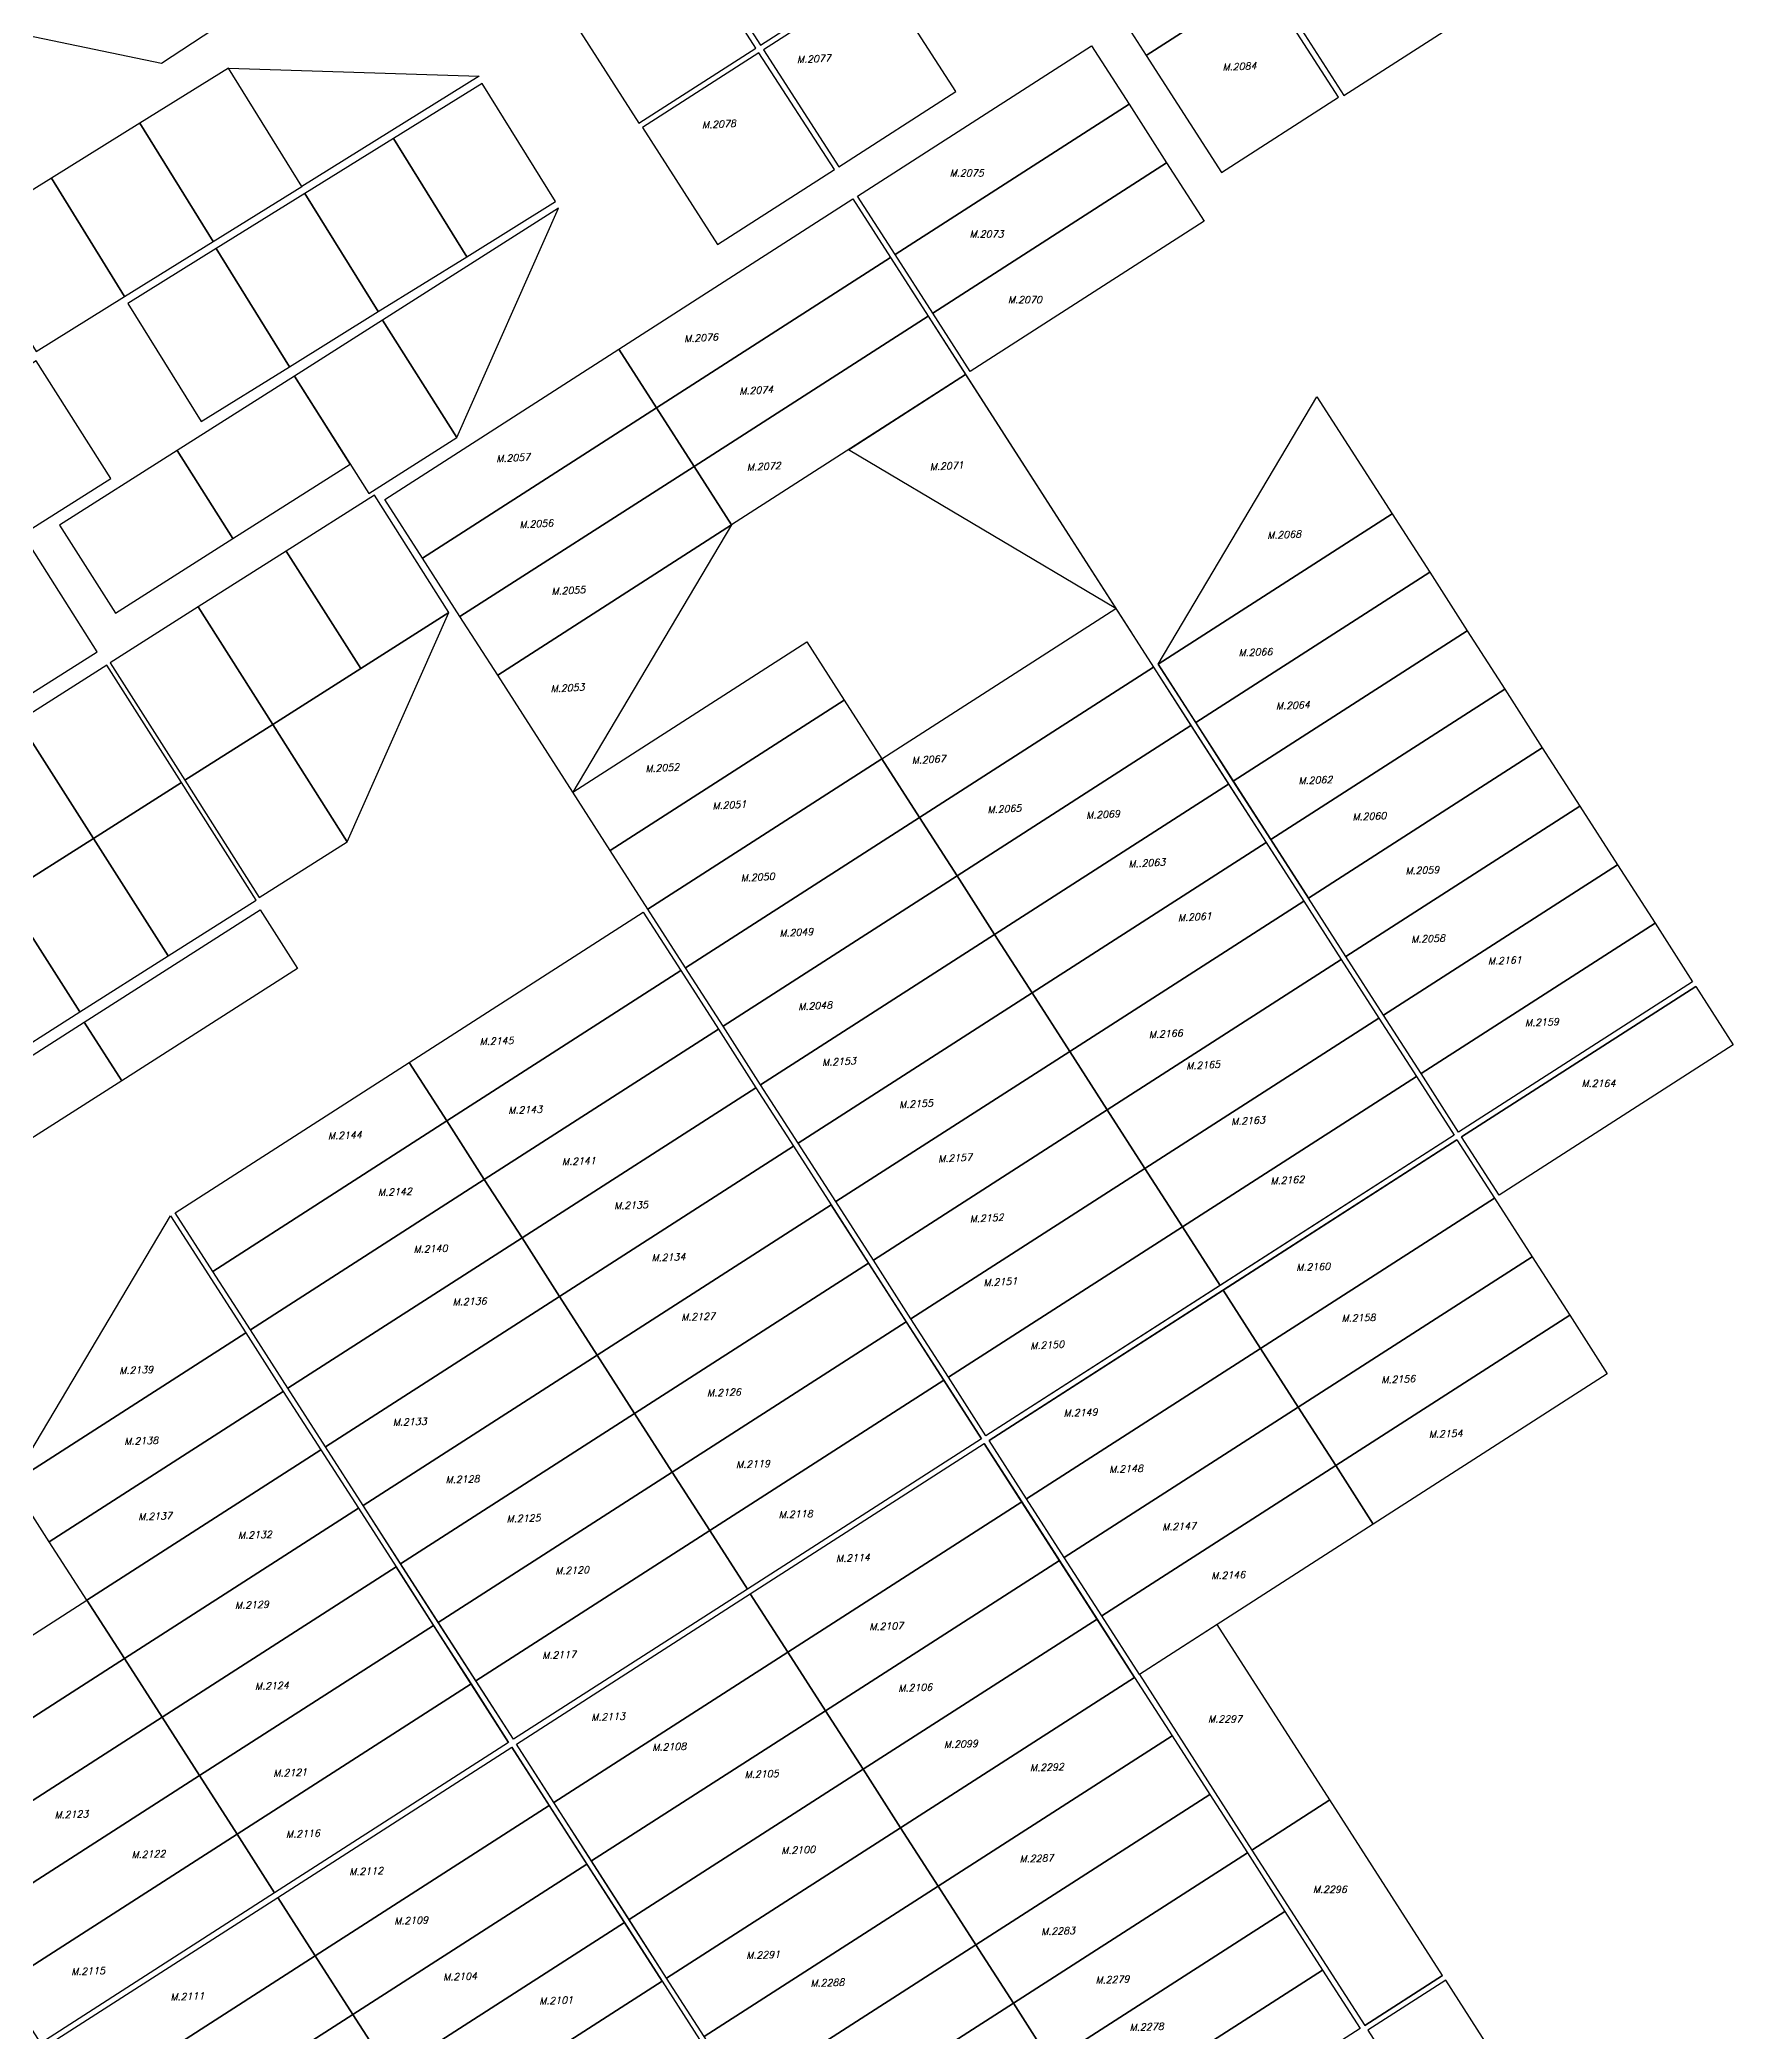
# Model space of a CAD drawing. Header units: inches. Extents: x 149302 to 153095, y 1061065 to 1064946.
# Drawn here: x 151841 to 153059, y 1062207 to 1063640 of the extents above; entities that cross this region are included whole.
import ezdxf
from ezdxf.enums import TextEntityAlignment as Align

# ---------------------------------------------------------------- set-up
doc = ezdxf.new("R2010")
doc.units = ezdxf.units.IN
doc.header["$MEASUREMENT"] = 0
for name, color, linetype in [('020100', 7, 'Continuous'), ('040100', 20, 'Continuous'), ('tn_alashak', 7, 'Continuous'), ('tn_lai', 251, 'Continuous')]:
    doc.layers.add(name, color=color, linetype=linetype)
doc.styles.add('tekslain', font='scriptc.shx')

# ---------------------------------------------------------------- blocks, each defined once
blk = doc.blocks.new('A$C3D7239B8')
at = {"layer": '020100', "color": 0}
for p, q in [((2229.9, 1183.2), (2173.9, 1147.2)), ((2232.1, 1179.8), (2176.1, 1143.9)), ((2176.1, 1143.9), (2284.1, 975.6))]:
    blk.add_line(p, q, dxfattribs=at)
for points in [[(1769.5, 2709.5), (1685.4, 2655.4), (1739.4, 2571.3), (1823.5, 2625.3)], [(2046.9, 2702), (1962.7, 2648), (2016.8, 2563.8), (2100.9, 2617.9)], [(2189, 2673.2), (2104.9, 2619.1), (2158.9, 2535), (2243.1, 2589)], [(1682, 2653.3), (1597.9, 2599.2), (1651.9, 2515.1), (1736, 2569.1)], [(1825.7, 2621.9), (1741.6, 2567.9), (1795.6, 2483.8), (1879.7, 2537.8)], [(2100.9, 2617.9), (2016.8, 2563.8), (2070.8, 2479.7), (2155, 2533.8)], [(1738.2, 2565.7), (1654.4, 2511.9), (1708.4, 2427.8), (1792.6, 2481.8)], [(1977.4, 2570.8), (2004.4, 2528.7), (1836.1, 2420.7), (1809.1, 2462.7)], [(2004.4, 2528.7), (2031.4, 2486.7), (1863.2, 2378.6), (1836.1, 2420.7)], [(2031.4, 2486.7), (2058.5, 2444.6), (1890.2, 2336.5), (1863.2, 2378.6)], [(1805.8, 2460.6), (1832.8, 2418.5), (1664.5, 2310.4), (1637.5, 2352.5)], [(1832.8, 2418.5), (1859.8, 2376.4), (1691.5, 2268.3), (1664.5, 2310.4)], [(1859.8, 2376.4), (1886.8, 2334.4), (1718.5, 2226.3), (1691.5, 2268.3)], [(1637.5, 2352.5), (1664.5, 2310.4), (1496.2, 2202.3), (1469.2, 2244.4)], [(1802.7, 2280.3), (1886.8, 2334.4), (1994.9, 2166.1), (1994.9, 2166.1)], [(1664.5, 2310.4), (1691.5, 2268.3), (1523.2, 2160.3), (1496.2, 2202.3)], [(2139.5, 2318.4), (2193.6, 2234.3), (2025.3, 2126.2), (2025.3, 2126.2)], [(1691.5, 2268.3), (1718.5, 2226.3), (1550.3, 2118.2), (1523.2, 2160.3)], [(1604.3, 2034.1), (1550.3, 2118.2), (1718.5, 2226.3), (1718.5, 2226.3)], [(2193.6, 2234.3), (2220.6, 2192.2), (2052.3, 2084.1), (2025.3, 2126.2)], [(2220.6, 2192.2), (2247.6, 2150.1), (2079.3, 2042), (2052.3, 2084.1)], [(1994.9, 2166.1), (2021.9, 2124), (1853.6, 2015.9), (1826.6, 2058)], [(2247.6, 2150.1), (2274.6, 2108), (2106.3, 2000), (2079.3, 2042)], [(1772.6, 2142.1), (1799.6, 2100.1), (1631.3, 1992), (1604.3, 2034.1)], [(2021.9, 2124), (2048.9, 2081.9), (1880.7, 1973.9), (1853.6, 2015.9)], [(2274.6, 2108), (2301.6, 2066), (2133.4, 1957.9), (2106.3, 2000)], [(1799.6, 2100.1), (1826.6, 2058), (1658.3, 1949.9), (1631.3, 1992)], [(2048.9, 2081.9), (2076, 2039.9), (1907.7, 1931.8), (1880.7, 1973.9)], [(2301.6, 2066), (2328.7, 2023.9), (2160.4, 1915.8), (2133.4, 1957.9)], [(1826.6, 2058), (1853.6, 2015.9), (1685.4, 1907.8), (1658.3, 1949.9)], [(2076, 2039.9), (2103, 1997.8), (1934.7, 1889.7), (1907.7, 1931.8)], [(2328.7, 2023.9), (2355.7, 1981.8), (2187.4, 1873.8), (2160.4, 1915.8)], [(1853.6, 2015.9), (1880.7, 1973.9), (1712.4, 1865.8), (1685.4, 1907.8)], [(2103, 1997.8), (2130, 1955.7), (1961.7, 1847.6), (1934.7, 1889.7)], [(2355.7, 1981.8), (2382.7, 1939.8), (2214.4, 1831.7), (2187.4, 1873.8)], [(1880.7, 1973.9), (1907.7, 1931.8), (1739.4, 1823.7), (1712.4, 1865.8)], [(2130, 1955.7), (2157, 1913.7), (1988.7, 1805.6), (1961.7, 1847.6)], [(1655, 1947.8), (1682, 1905.7), (1513.7, 1797.6), (1486.7, 1839.7)], [(2382.7, 1939.8), (2409.7, 1897.7), (2241.4, 1789.6), (2214.4, 1831.7)], [(1907.7, 1931.8), (1934.7, 1889.7), (1766.4, 1781.6), (1739.4, 1823.7)], [(1682, 1905.7), (1709, 1863.6), (1540.7, 1755.5), (1513.7, 1797.6)], [(2157, 1913.7), (2184, 1871.6), (2015.8, 1763.5), (1988.7, 1805.6)], [(2411.9, 1894.3), (2438.9, 1852.3), (2270.6, 1744.2), (2243.6, 1786.2)], [(1934.7, 1889.7), (1961.7, 1847.6), (1793.4, 1739.6), (1766.4, 1781.6)], [(1709, 1863.6), (1736, 1821.5), (1567.8, 1713.5), (1540.7, 1755.5)], [(2184, 1871.6), (2211.1, 1829.5), (2042.8, 1721.4), (2015.8, 1763.5)], [(1486.7, 1839.7), (1513.7, 1797.6), (1345.4, 1689.5), (1318.4, 1731.6)], [(1961.7, 1847.6), (1988.7, 1805.6), (1820.5, 1697.5), (1793.4, 1739.6)], [(1736, 1821.5), (1763.1, 1779.5), (1594.8, 1671.4), (1567.8, 1713.5)], [(2211.1, 1829.5), (2238.1, 1787.5), (2069.8, 1679.4), (2042.8, 1721.4)], [(1988.7, 1805.6), (2015.8, 1763.5), (1847.5, 1655.4), (1820.5, 1697.5)], [(1513.7, 1797.6), (1540.7, 1755.5), (1372.5, 1647.4), (1345.4, 1689.5)], [(1763.1, 1779.5), (1790.1, 1737.4), (1621.8, 1629.3), (1594.8, 1671.4)], [(2240.2, 1784.1), (2267.3, 1742), (2099, 1633.9), (2072, 1676)], [(2015.8, 1763.5), (2042.8, 1721.4), (1874.5, 1613.4), (1847.5, 1655.4)], [(1540.7, 1755.5), (1567.8, 1713.5), (1399.5, 1605.4), (1372.5, 1647.4)], [(1790.1, 1737.4), (1817.1, 1695.3), (1648.8, 1587.3), (1621.8, 1629.3)], [(2267.3, 1742), (2294.3, 1699.9), (2126, 1591.9), (2099, 1633.9)], [(1315, 1729.4), (1369.1, 1645.3), (1200.8, 1537.2), (1315, 1729.4)], [(2042.8, 1721.4), (2069.8, 1679.4), (1901.5, 1571.3), (1874.5, 1613.4)], [(1567.8, 1713.5), (1594.8, 1671.4), (1426.5, 1563.3), (1399.5, 1605.4)], [(1817.1, 1695.3), (1844.1, 1653.3), (1675.8, 1545.2), (1648.8, 1587.3)], [(2294.3, 1699.9), (2321.3, 1657.9), (2153, 1549.8), (2126, 1591.9)], [(1594.8, 1671.4), (1621.8, 1629.3), (1453.5, 1521.2), (1426.5, 1563.3)], [(2072, 1676), (2099, 1633.9), (1930.7, 1525.8), (1903.7, 1567.9)], [(1844.1, 1653.3), (1871.1, 1611.2), (1702.9, 1503.1), (1675.8, 1545.2)], [(2321.3, 1657.9), (2348.3, 1615.8), (2180, 1507.7), (2153, 1549.8)], [(1369.1, 1645.3), (1396.1, 1603.2), (1227.8, 1495.1), (1200.8, 1537.2)], [(2099, 1633.9), (2126, 1591.9), (1957.7, 1483.8), (1930.7, 1525.8)], [(1621.8, 1629.3), (1648.8, 1587.3), (1480.5, 1479.2), (1453.5, 1521.2)], [(1871.1, 1611.2), (1898.2, 1569.1), (1729.9, 1461), (1702.9, 1503.1)], [(1396.1, 1603.2), (1423.1, 1561.1), (1254.8, 1453.1), (1227.8, 1495.1)], [(2126, 1591.9), (2153, 1549.8), (1984.7, 1441.7), (1957.7, 1483.8)], [(1648.8, 1587.3), (1675.8, 1545.2), (1507.6, 1437.1), (1480.5, 1479.2)], [(1900.3, 1565.8), (1927.3, 1523.7), (1759.1, 1415.6), (1732, 1457.7)], [(1423.1, 1561.1), (1450.1, 1519.1), (1281.9, 1411), (1254.8, 1453.1)], [(2153, 1549.8), (2180, 1507.7), (2011.8, 1399.6), (1984.7, 1441.7)], [(1675.8, 1545.2), (1702.9, 1503.1), (1534.6, 1395), (1507.6, 1437.1)], [(1450.1, 1519.1), (1477.2, 1477), (1308.9, 1368.9), (1281.9, 1411)], [(1927.3, 1523.7), (1954.4, 1481.6), (1786.1, 1373.5), (1759.1, 1415.6)], [(1702.9, 1503.1), (1729.9, 1461), (1561.6, 1353), (1534.6, 1395)], [(1477.2, 1477), (1504.2, 1434.9), (1335.9, 1326.9), (1308.9, 1368.9)], [(1954.4, 1481.6), (1981.4, 1439.5), (1813.1, 1331.5), (1786.1, 1373.5)], [(1254.8, 1453.1), (1281.9, 1411), (1113.6, 1302.9), (1086.6, 1345)], [(1732, 1457.7), (1759.1, 1415.6), (1590.8, 1307.5), (1563.8, 1349.6)], [(1504.2, 1434.9), (1531.2, 1392.9), (1362.9, 1284.8), (1335.9, 1326.9)], [(1981.4, 1439.5), (2008.4, 1397.5), (1840.1, 1289.4), (1813.1, 1331.5)], [(2067.8, 1435.6), (2011.8, 1399.6), (2092.8, 1273.4), (2148.9, 1309.4)], [(1281.9, 1411), (1308.9, 1368.9), (1140.6, 1260.8), (1113.6, 1302.9)], [(1759.1, 1415.6), (1786.1, 1373.5), (1617.8, 1265.5), (1590.8, 1307.5)], [(1531.2, 1392.9), (1558.2, 1350.8), (1389.9, 1242.7), (1362.9, 1284.8)], [(2008.4, 1397.5), (2035.4, 1355.4), (1867.1, 1247.3), (1840.1, 1289.4)], [(1308.9, 1368.9), (1335.9, 1326.9), (1167.6, 1218.8), (1140.6, 1260.8)], [(1786.1, 1373.5), (1813.1, 1331.5), (1644.8, 1223.4), (1617.8, 1265.5)], [(1560.4, 1347.4), (1587.4, 1305.4), (1419.1, 1197.3), (1392.1, 1239.3)], [(2035.4, 1355.4), (2062.4, 1313.3), (1894.2, 1205.3), (1867.1, 1247.3)], [(1335.9, 1326.9), (1362.9, 1284.8), (1194.6, 1176.7), (1167.6, 1218.8)], [(1813.1, 1331.5), (1840.1, 1289.4), (1671.8, 1181.3), (1644.8, 1223.4)], [(1587.4, 1305.4), (1614.4, 1263.3), (1446.2, 1155.2), (1419.1, 1197.3)], [(2062.4, 1313.3), (2089.5, 1271.3), (1921.2, 1163.2), (1894.2, 1205.3)], [(2148.9, 1309.4), (2092.8, 1273.4), (2173.9, 1147.2), (2229.9, 1183.2)], [(1840.1, 1289.4), (1867.1, 1247.3), (1698.9, 1139.2), (1671.8, 1181.3)], [(1362.9, 1284.8), (1389.9, 1242.7), (1221.7, 1134.6), (1194.6, 1176.7)], [(1614.4, 1263.3), (1641.5, 1221.2), (1473.2, 1113.1), (1446.2, 1155.2)], [(2089.5, 1271.3), (2116.5, 1229.2), (1948.2, 1121.1), (1921.2, 1163.2)], [(1867.1, 1247.3), (1894.2, 1205.3), (1725.9, 1097.2), (1698.9, 1139.2)], [(1392.1, 1239.3), (1419.1, 1197.3), (1250.9, 1089.2), (1223.8, 1131.3)], [(1641.5, 1221.2), (1668.5, 1179.2), (1500.2, 1071.1), (1473.2, 1113.1)], [(2116.5, 1229.2), (2143.5, 1187.1), (1975.2, 1079), (1948.2, 1121.1)], [(1894.2, 1205.3), (1921.2, 1163.2), (1752.9, 1055.1), (1725.9, 1097.2)], [(1419.1, 1197.3), (1446.2, 1155.2), (1277.9, 1047.1), (1250.9, 1089.2)], [(1668.5, 1179.2), (1695.5, 1137.1), (1527.2, 1029), (1500.2, 1071.1)], [(2143.5, 1187.1), (2170.5, 1145.1), (2002.2, 1037), (1975.2, 1079)], [(2232.1, 1179.8), (2176.1, 1143.9), (2257.1, 1017.6), (2313.1, 1053.6)], [(1921.2, 1163.2), (1948.2, 1121.1), (1779.9, 1013), (1752.9, 1055.1)], [(1446.2, 1155.2), (1473.2, 1113.1), (1304.9, 1005.1), (1277.9, 1047.1)]]:
    blk.add_lwpolyline(points, close=True, dxfattribs=at)
at = {"layer": '040100', "color": 0}
for p, q in [((2021.9, 2124), (2130, 1955.7)), ((2025.3, 2126.2), (2133.4, 1957.9)), ((2409.7, 1897.7), (2241.4, 1789.6)), ((2411.9, 1894.3), (2243.6, 1786.2)), ((2238.1, 1787.5), (1901.5, 1571.3)), ((2240.2, 1784.1), (1903.7, 1567.9)), ((1898.2, 1569.1), (1790.1, 1737.4)), ((2008.4, 1397.5), (1900.3, 1565.8)), ((1561.6, 1353), (1453.5, 1521.2)), ((1558.2, 1350.8), (1477.2, 1477)), ((1561.6, 1353), (1480.5, 1479.2)), ((1668.5, 1179.2), (1560.4, 1347.4)), ((1671.8, 1181.3), (1563.8, 1349.6))]:
    blk.add_line(p, q, dxfattribs=at)
blk.add_lwpolyline([(1805.8, 2460.6), (2006.6, 2147.9)], dxfattribs=at)
at = {"layer": 'tn_lai', "color": 0}
blk.add_line((1685.4, 2655.4), (1739.4, 2571.3), dxfattribs=at)
at = {"layer": 'tn_alashak', "color": 0, "style": 'tekslain'}
for s, rotation, p in [('M.2077', 2.7753, (1777.8, 2558.9)), ('M.2078', 2.7753, (1709.5, 2511.9)), ('M.2076', 3.2394, (1696.7, 2358.2)), ('M.2074', 3.2394, (1736.4, 2320.5)), ('M.2057', 3.2394, (1561.6, 2272)), ('M.2072', 3.2394, (1741.8, 2265.8)), ('M.2071', 3.2394, (1873.4, 2266.1)), ('M.2056', 3.2394, (1578.2, 2224.5)), ('M.2068', 2.3178, (2116, 2216.7)), ('M.2055', 3.2394, (1601.3, 2176.6)), ('M.2066', 2.3178, (2095.4, 2132.2)), ('M.2067', 3.2394, (1860.4, 2055)), ('M.2062', 2.3178, (2138.5, 2040.2)), ('M.2051', 3.2394, (1717.1, 2022.3)), ('M.2065', 3.2394, (1914.9, 2019.5)), ('M.2050', 3.2394, (1737.4, 1970.4)), ('M.2061', 3.2394, (2051.8, 1941.8)), ('M.2048', 3.2394, (1778.8, 1877.9)), ('M.2166', 3.2394, (2030.9, 1857.8)), ('M.2153', 3.2394, (1795.9, 1837.8)), ('M.2165', 3.2394, (2057.8, 1835.3)), ('M.2143', 2.0639, (1570.2, 1803.1)), ('M.2163', 3.2394, (2090.1, 1795.3)), ('M.2144', 2.0639, (1440.5, 1784.8)), ('M.2141', 2.0639, (1608.8, 1766.2)), ('M.2142', 2.0639, (1476.5, 1744.1)), ('M.2162', 3.2394, (2118.4, 1752.6)), ('M.2152', 3.2394, (1902.1, 1725.3)), ('M.2140', 2.0639, (1502.1, 1703.2)), ('M.2134', 2.0639, (1673.2, 1697.1)), ('M.2160', 2.0639, (2136.9, 1690.2)), ('M.2151', 3.2394, (1912, 1679.4)), ('M.2136', 2.0639, (1530.2, 1665.3)), ('M.2127', 2.0639, (1694.5, 1654.4)), ('M.2158', 2.0639, (2169.5, 1653.6)), ('M.2150', 3.2394, (1945.6, 1634)), ('M.2139', 2.0639, (1290.4, 1616)), ('M.2126', 2.0639, (1713.1, 1599.9)), ('M.2156', 2.0639, (2198.1, 1609.4)), ('M.2133', 2.0639, (1487.1, 1578.8)), ('M.2138', 2.0639, (1294, 1565.1)), ('M.2119', 2.0639, (1734, 1548.4)), ('M.2148', 2.0639, (2002.3, 1545)), ('M.2128', 2.0639, (1525.1, 1537.5)), ('M.2137', 2.0639, (1304, 1510.9)), ('M.2125', 2.0639, (1569, 1509.4)), ('M.2118', 2.0639, (1764.7, 1512.4)), ('M.2132', 2.0639, (1375.8, 1497.5)), ('M.2120', 2.0639, (1603.9, 1472)), ('M.2146', 2.0639, (2075.8, 1468.5)), ('M.2129', 2.0639, (1373.6, 1447.2)), ('M.2107', 2.0639, (1829.9, 1431.8)), ('M.2117', 2.0639, (1594.6, 1411.2)), ('M.2124', 2.0639, (1388, 1389)), ('M.2106', 2.0639, (1850.7, 1387.6)), ('M.2108', 2.0639, (1673.8, 1345.1)), ('M.2121', 2.0639, (1401.2, 1326.5)), ('M.2123', 2.0639, (1243.8, 1296.5)), ('M.2116', 2.0639, (1410.3, 1282.6)), ('M.2100', 2.0639, (1766.5, 1270.9)), ('M.2287', 2.0639, (1937.9, 1264.9)), ('M.2109', 2.0639, (1488.1, 1220.2)), ('M.2283', 2.0639, (1953.4, 1212.6)), ('M.2115', 2.0639, (1255.8, 1183.8)), ('M.2104', 2.0639, (1523.3, 1179.9)), ('M.2288', 2.0639, (1787.5, 1175.5)), ('M.2279', 2.0639, (1992.5, 1177.7)), ('M.2111', 2.0639, (1327.2, 1165.6)), ('M.2101', 2.0639, (1592.4, 1162.7))]:
    blk.add_text(s, height=5, rotation=rotation, dxfattribs=at).set_placement(p, align=Align.CENTER)
at = {"layer": 'tn_alashak', "color": 2, "style": 'tekslain'}
for s, rotation, p in [('M.2084', 2.452, (2083.9, 2553.4)), ('M.2053', 3.2394, (1600.7, 2106.5)), ('M.2064', 2.3178, (2122.3, 2094)), ('M.2052', 3.2394, (1668.8, 2049)), ('M.2069', 3.2394, (1985.8, 2015.5)), ('M.2060', 2.3178, (2177.3, 2014.2)), ('M..2063', 3.2394, (2017.3, 1980.6)), ('M.2059', 2.3178, (2215.4, 1975.4)), ('M.2049', 3.2394, (1765.2, 1930.7)), ('M.2058', 2.3178, (2219.5, 1926.2)), ('M.2161', 2.3178, (2274.7, 1910.5)), ('M.2159', 2.3178, (2301.4, 1866.1)), ('M.2145', 2.0639, (1549.6, 1852.6)), ('M.2155', 3.2394, (1851.3, 1807.4)), ('M.2157', 3.2394, (1879.4, 1768.5)), ('M.2135', 2.0639, (1646.3, 1734.5)), ('M.2149', 2.0639, (1969.6, 1585.4)), ('M.2154', 2.0639, (2232.2, 1570.2)), ('M.2147', 2.0639, (2040.5, 1503.6)), ('M.2114', 2.0639, (1805.9, 1480.9)), ('M.2113', 2.0639, (1629.8, 1366.7)), ('M.2099', 2.0639, (1883.5, 1347.1)), ('M.2292', 2.0639, (1945.4, 1330.4)), ('M.2105', 2.0639, (1740.2, 1325.5)), ('M.2122', 2.0639, (1299.2, 1267.9)), ('M.2112', 2.0639, (1455.8, 1255.6)), ('M.2291', 2.0639, (1741.3, 1195.5)), ('M.2278', 2.0639, (2017.1, 1143.7))]:
    blk.add_text(s, height=5, rotation=rotation, dxfattribs=at).set_placement(p, align=Align.CENTER)
for s, p in [('M.2075', (1887.6, 2476.8)), ('M.2070', (1929.5, 2385.7)), ('M.2164', (2342, 1822.1))]:
    blk.add_text(s, height=5, dxfattribs=at).set_placement(p, align=Align.CENTER)
at = {"layer": 'tn_alashak', "color": 0, "style": 'tekslain'}
for s, p in [('M.2073', (1901.9, 2432.9)), ('M.2297', (2073.4, 1365.2)), ('M.2296', (2148.8, 1242.6))]:
    blk.add_text(s, height=5, dxfattribs=at).set_placement(p, align=Align.CENTER)

msp = doc.modelspace()

# ---------------------------------------------------------------- linework, layer by layer
at = {"layer": '020100'}
for points in [[(151831.8, 1063643.2), (151928.7, 1063623), (151995.6, 1063666.8), (151984.7, 1063683.6), (151957.3, 1063725.4), (151831.8, 1063643.2)], [(152029.6, 1063534.4), (151976.8, 1063619.4), (151913.1, 1063579.8), (151965.8, 1063494.9), (152029.6, 1063534.4)], [(152157, 1063613.6), (152029.6, 1063534.4), (151976.8, 1063619.4), (152157, 1063613.6)], [(152211.9, 1063523.5), (152159.2, 1063608.5), (152095.5, 1063568.9), (152148.2, 1063483.9), (152211.9, 1063523.5)], [(151965.8, 1063494.9), (151913.1, 1063579.8), (151849.4, 1063540.3), (151902.1, 1063455.3), (151965.8, 1063494.9)], [(152148.2, 1063483.9), (152095.5, 1063568.9), (152031.7, 1063529.3), (152084.5, 1063444.4), (152148.2, 1063483.9)], [(151902.1, 1063455.3), (151849.4, 1063540.3), (151785.7, 1063500.7), (151838.4, 1063415.8), (151902.1, 1063455.3)], [(152084.5, 1063444.4), (152031.7, 1063529.3), (151968, 1063489.8), (152020.8, 1063404.8), (152084.5, 1063444.4)], [(152141.1, 1063353.9), (152214.1, 1063518.7), (152150.8, 1063478.5), (152087.5, 1063438.3), (152141.1, 1063353.9)], [(152020.8, 1063404.8), (151968, 1063489.8), (151904.3, 1063450.2), (151957.1, 1063365.3), (152020.8, 1063404.8)], [(152141.1, 1063353.9), (152087.5, 1063438.3), (152024.2, 1063398.1), (152077.8, 1063313.7), (152141.1, 1063353.9)], [(151892.1, 1063324.5), (151838.5, 1063408.9), (151775.2, 1063368.7), (151828.8, 1063284.3), (151892.1, 1063324.5)], [(151980, 1063281.2), (152064.4, 1063334.8), (152024.2, 1063398.1), (151939.8, 1063344.5), (151980, 1063281.2)], [(151895.5, 1063227.6), (151980, 1063281.2), (151939.8, 1063344.5), (151855.3, 1063290.9), (151895.5, 1063227.6)], [(152135.3, 1063228), (152081.7, 1063312.4), (152018.4, 1063272.2), (152072, 1063187.8), (152135.3, 1063228)], [(151882.4, 1063199.8), (151828.8, 1063284.3), (151765.4, 1063244.1), (151819, 1063159.7), (151882.4, 1063199.8)], [(152072, 1063187.8), (152018.4, 1063272.2), (151955.1, 1063232), (152008.6, 1063147.6), (152072, 1063187.8)], [(152008.6, 1063147.6), (151955.1, 1063232), (151891.7, 1063191.8), (151945.3, 1063107.4), (152008.6, 1063147.6)], [(152062.2, 1063063.2), (152135.3, 1063228), (152072, 1063187.8), (152008.6, 1063147.6), (152062.2, 1063063.2)], [(151943, 1063105.7), (151889.4, 1063190.1), (151826.1, 1063149.9), (151879.7, 1063065.5), (151943, 1063105.7)], [(151879.7, 1063065.5), (151826.1, 1063149.9), (151762.7, 1063109.7), (151816.3, 1063025.3), (151879.7, 1063065.5)], [(152062.2, 1063063.2), (152008.6, 1063147.6), (151945.3, 1063107.4), (151998.9, 1063023), (152062.2, 1063063.2)], [(151996.6, 1063021.3), (151943, 1063105.7), (151879.7, 1063065.5), (151933.3, 1062981.1), (151996.6, 1063021.3)], [(151933.3, 1062981.1), (151879.7, 1063065.5), (151816.3, 1063025.3), (151869.9, 1062940.9), (151933.3, 1062981.1)], [(151869.9, 1062940.9), (151816.3, 1063025.3), (151753, 1062985.1), (151806.6, 1062900.7), (151869.9, 1062940.9)], [(151873.1, 1062933.5), (151999.6, 1063014.2), (152026.5, 1062972), (151900, 1062891.3), (151873.1, 1062933.5)], [(151746.6, 1062852.8), (151873.1, 1062933.5), (151900, 1062891.3), (151773.5, 1062810.7), (151746.6, 1062852.8)]]:
    msp.add_lwpolyline(points, dxfattribs=at)

# ---------------------------------------------------------------- block references
at = {"layer": 'tn_alashak', "color": 6}
msp.add_blockref('A$C3D7239B8', (150620.1, 1061064.8), dxfattribs=at)

doc.saveas('drawing.dxf')
